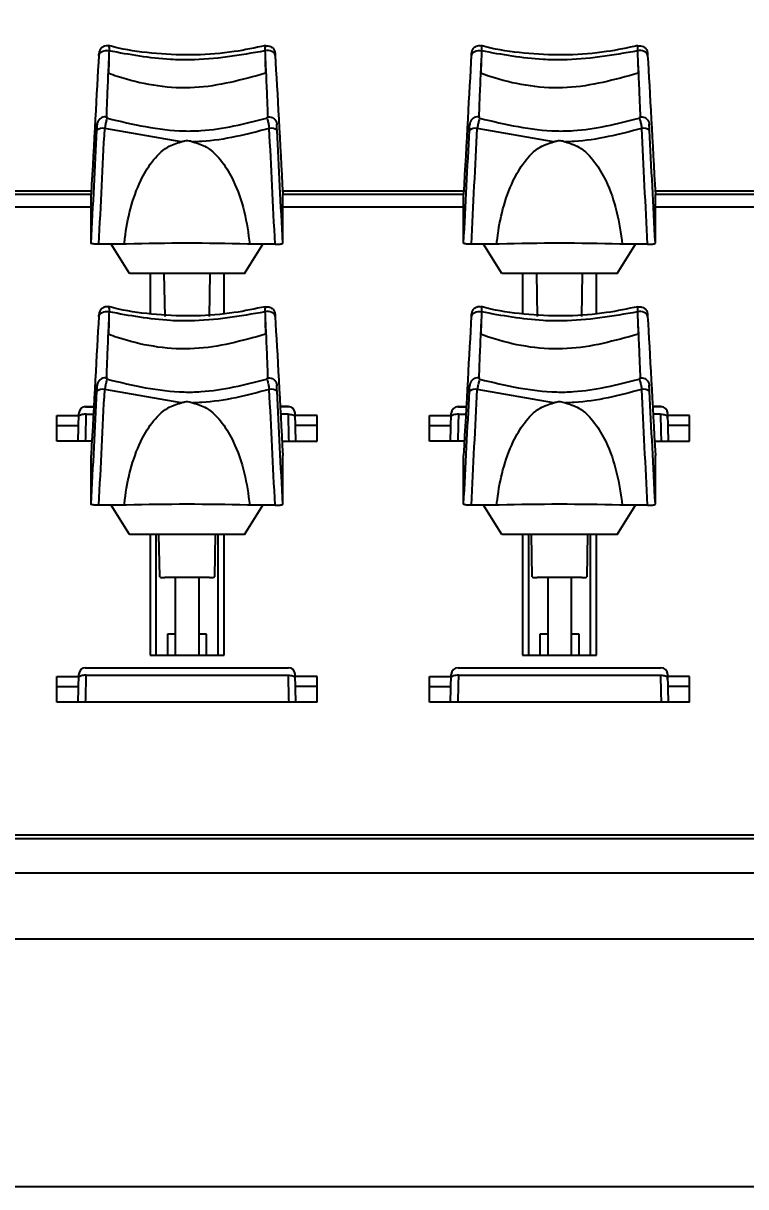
# Model space of a CAD drawing. Header units: inches. Extents: x 1.2 to 43.4, y 1.7 to 28.6.
# Drawn here: x 30.346 to 31.801, y 1.737 to 4.081 of the extents above; entities that cross this region are included whole.
import ezdxf

# ---------------------------------------------------------------- set-up
doc = ezdxf.new("R2010")
doc.units = ezdxf.units.IN
doc.header["$MEASUREMENT"] = 0
doc.layers.add('DIM', color=1, linetype='Continuous')
doc.styles.add('Arial', font='arial.ttf')
doc.dimstyles.new('ANSI & Metric .30 Stacked', dxfattribs={"dimscale": 2.666667, "dimtxt": 0.3, "dimasz": 0.375, "dimexe": 0.3, "dimexo": 0.3, "dimgap": 0.1, "dimtad": 0, "dimtih": 1, "dimtoh": 1, "dimzin": 4, "dimdsep": 46, "dimtxsty": 'Arial', "dimcen": 0.15, "dimadec": 0, "dimazin": 0, "dimtfac": 0.75, "dimtofl": 0, "dimtmove": 0, "dimatfit": 3, "dimfxl": 1, "dimtolj": 1, "dimtzin": 0, "dimarcsym": 0})

# ---------------------------------------------------------------- blocks, each defined once
blk = doc.blocks.new('*D8')
at = {"layer": 'Defpoints', "color": 0, "transparency": 16777216}
for p in [(43.3922, 5.7798), (25.0851, 3.6804), (43.3922, 3.6804)]:
    blk.add_point(p, dxfattribs=at)
at = {"layer": 'DIM', "color": 0, "lineweight": -2, "transparency": 16777216}
for p, q in [((25.0851, 3.9804), (25.0851, 6.0798)), ((43.3922, 3.9804), (43.3922, 6.0798)), ((25.4601, 5.7798), (33.3513, 5.7798)), ((43.0172, 5.7798), (35.126, 5.7798))]:
    blk.add_line(p, q, dxfattribs=at)
at = {"layer": 'DIM', "color": 0, "transparency": 16777216}
for points in [[(25.4601, 5.8423), (25.4601, 5.7173), (25.0851, 5.7798)], [(43.0172, 5.8423), (43.0172, 5.7173), (43.3922, 5.7798)]]:
    blk.add_solid(points, dxfattribs=at)
at = {"layer": 'DIM', "color": 0, "transparency": 16777216, "char_height": 0.3, "attachment_point": 5, "style": 'Arial'}
for s, insert in [('\\A1;18.31', (34.2387, 6.0331)), ('\\A1;[465mm]', (34.2387, 5.4875))]:
    blk.add_mtext(s, dxfattribs=dict(at, insert=insert))

msp = doc.modelspace()

# ---------------------------------------------------------------- linework, layer by layer
for p, q in [((30.4983, 4.0189), (30.4982, 4.0162)), ((30.853, 4.0189), (30.8532, 4.0162)), ((31.2483, 4.0189), (31.2482, 4.0162)), ((31.603, 4.0189), (31.6032, 4.0162)), ((30.518, 4.0051), (30.5173, 3.9802)), ((30.8333, 4.0051), (30.834, 3.9802)), ((31.268, 4.0051), (31.2673, 3.9802)), ((31.5833, 4.0051), (31.584, 3.9802)), ((30.6637, 3.8421), (30.51, 3.869)), ((31.4137, 3.8421), (31.26, 3.869)), ((30.483, 3.7429), (30.1183, 3.7429)), ((30.4827, 3.7362), (30.1187, 3.7362)), ((30.4827, 3.6377), (30.4827, 3.7362)), ((31.233, 3.7429), (30.8683, 3.7429)), ((31.2327, 3.7362), (30.8687, 3.7362)), ((30.8687, 3.6377), (30.8687, 3.7362)), ((31.2327, 3.6377), (31.2327, 3.7362)), ((31.983, 3.7429), (31.6183, 3.7429)), ((31.9827, 3.7362), (31.6187, 3.7362)), ((31.6187, 3.6377), (31.6187, 3.7362)), ((30.4827, 3.7102), (30.1187, 3.7102)), ((31.2327, 3.7102), (30.8687, 3.7102)), ((31.9827, 3.7102), (31.6187, 3.7102)), ((30.5492, 3.6358), (30.4983, 3.6358)), ((30.5598, 3.5767), (30.5228, 3.6358)), ((30.5541, 3.6359), (30.5492, 3.6358)), ((30.7915, 3.5767), (30.8285, 3.6358)), ((30.8021, 3.6358), (30.7972, 3.6359)), ((30.8531, 3.6358), (30.8021, 3.6358)), ((31.2992, 3.6358), (31.2483, 3.6358)), ((31.3098, 3.5767), (31.2728, 3.6358)), ((31.3041, 3.6359), (31.2992, 3.6358)), ((31.5415, 3.5767), (31.5785, 3.6358)), ((31.5521, 3.6358), (31.5472, 3.6359)), ((31.6031, 3.6358), (31.5521, 3.6358)), ((30.7915, 3.5767), (30.5598, 3.5767)), ((30.6012, 3.5767), (30.6012, 3.496)), ((30.6291, 3.5767), (30.6307, 3.4901)), ((30.7207, 3.4901), (30.7222, 3.5767)), ((30.7502, 3.4963), (30.7502, 3.5767)), ((31.5415, 3.5767), (31.3098, 3.5767)), ((31.3512, 3.5767), (31.3512, 3.496)), ((31.3791, 3.5767), (31.3807, 3.4901)), ((31.4707, 3.4901), (31.4722, 3.5767)), ((31.5002, 3.4963), (31.5002, 3.5767)), ((30.4983, 3.493), (30.4982, 3.4903)), ((30.853, 3.493), (30.8532, 3.4903)), ((31.2483, 3.493), (31.2482, 3.4903)), ((31.603, 3.493), (31.6032, 3.4903)), ((30.518, 3.4793), (30.5173, 3.4544)), ((30.8333, 3.4793), (30.834, 3.4544)), ((31.268, 3.4793), (31.2673, 3.4544)), ((31.5833, 3.4793), (31.584, 3.4544)), ((30.6637, 3.3163), (30.51, 3.3432)), ((31.4137, 3.3163), (31.26, 3.3432)), ((30.4716, 3.3086), (30.4879, 3.3086)), ((30.4716, 3.3086), (30.4716, 3.3085)), ((30.4716, 3.3085), (30.4879, 3.3085)), ((30.8798, 3.3086), (30.8634, 3.3086)), ((30.8798, 3.3085), (30.8634, 3.3085)), ((30.8798, 3.3086), (30.8798, 3.3085)), ((31.2216, 3.3086), (31.2379, 3.3086)), ((31.2216, 3.3086), (31.2216, 3.3085)), ((31.2216, 3.3085), (31.2379, 3.3085)), ((31.6298, 3.3086), (31.6134, 3.3086)), ((31.6298, 3.3085), (31.6134, 3.3085)), ((31.6298, 3.3086), (31.6298, 3.3085)), ((30.4137, 3.239), (30.4137, 3.2907)), ((30.4137, 3.2907), (30.4577, 3.2907)), ((30.4563, 3.239), (30.4578, 3.2951)), ((30.4723, 3.2932), (30.4871, 3.2932)), ((30.8791, 3.2932), (30.8642, 3.2932)), ((30.895, 3.239), (30.8935, 3.2951)), ((30.9377, 3.2907), (30.8937, 3.2907)), ((30.9377, 3.239), (30.9377, 3.2907)), ((31.1637, 3.239), (31.1637, 3.2907)), ((31.1637, 3.2907), (31.2077, 3.2907)), ((31.2063, 3.239), (31.2078, 3.2951)), ((31.2223, 3.2932), (31.2371, 3.2932)), ((31.6291, 3.2932), (31.6142, 3.2932)), ((31.645, 3.239), (31.6436, 3.2951)), ((31.6877, 3.2907), (31.6437, 3.2907)), ((31.6877, 3.239), (31.6877, 3.2907)), ((30.4137, 3.2708), (30.4571, 3.2708)), ((30.9377, 3.2708), (30.8942, 3.2708)), ((31.1637, 3.2708), (31.2071, 3.2708)), ((31.6877, 3.2708), (31.6442, 3.2708)), ((30.4842, 3.239), (30.4137, 3.239)), ((30.8671, 3.239), (30.9377, 3.239)), ((31.2342, 3.239), (31.1637, 3.239)), ((31.6171, 3.239), (31.6877, 3.239)), ((30.4827, 3.1119), (30.4827, 3.2103)), ((30.8687, 3.1119), (30.8687, 3.2103)), ((31.2327, 3.1119), (31.2327, 3.2103)), ((31.6187, 3.1119), (31.6187, 3.2103)), ((30.5492, 3.11), (30.4983, 3.11)), ((30.5598, 3.0508), (30.5228, 3.11)), ((30.5541, 3.11), (30.5492, 3.11)), ((30.7915, 3.0508), (30.8285, 3.11)), ((30.8021, 3.11), (30.7972, 3.11)), ((30.8531, 3.11), (30.8021, 3.11)), ((31.2992, 3.11), (31.2483, 3.11)), ((31.3098, 3.0508), (31.2728, 3.11)), ((31.3041, 3.11), (31.2992, 3.11)), ((31.5415, 3.0508), (31.5785, 3.11)), ((31.5521, 3.11), (31.5472, 3.11)), ((31.6031, 3.11), (31.5521, 3.11)), ((30.7915, 3.0508), (30.5598, 3.0508)), ((30.6012, 3.0508), (30.6012, 2.8079)), ((30.6132, 3.0508), (30.6132, 2.8079)), ((30.6207, 2.9655), (30.6192, 3.0508)), ((30.7322, 3.0508), (30.7307, 2.9655)), ((30.7382, 2.8079), (30.7382, 3.0508)), ((30.7502, 2.8079), (30.7502, 3.0508)), ((31.5415, 3.0508), (31.3098, 3.0508)), ((31.3512, 3.0508), (31.3512, 2.8079)), ((31.3632, 3.0508), (31.3632, 2.8079)), ((31.3707, 2.9655), (31.3692, 3.0508)), ((31.4822, 3.0508), (31.4807, 2.9655)), ((31.4882, 2.8079), (31.4882, 3.0508)), ((31.5002, 2.8079), (31.5002, 3.0508)), ((30.7207, 2.9643), (30.6307, 2.9643)), ((30.652, 2.9643), (30.652, 2.8079)), ((30.6993, 2.9643), (30.6993, 2.8079)), ((31.4707, 2.9643), (31.3807, 2.9643)), ((31.402, 2.9643), (31.402, 2.8079)), ((31.4493, 2.9643), (31.4493, 2.8079)), ((30.652, 2.8503), (30.6363, 2.8503)), ((30.6363, 2.8503), (30.6363, 2.8079)), ((30.715, 2.8503), (30.6993, 2.8503)), ((30.715, 2.8079), (30.715, 2.8503)), ((31.402, 2.8503), (31.3863, 2.8503)), ((31.3863, 2.8503), (31.3863, 2.8079)), ((31.465, 2.8503), (31.4493, 2.8503)), ((31.465, 2.8079), (31.465, 2.8503)), ((30.6012, 2.8079), (30.7502, 2.8079)), ((31.3512, 2.8079), (31.5002, 2.8079)), ((30.4563, 2.7131), (30.4578, 2.7693)), ((30.4716, 2.7827), (30.8798, 2.7827)), ((30.4716, 2.7827), (30.4716, 2.7826)), ((30.4716, 2.7826), (30.8798, 2.7826)), ((30.4723, 2.7673), (30.8791, 2.7673)), ((30.8798, 2.7827), (30.8798, 2.7826)), ((30.895, 2.7131), (30.8935, 2.7693)), ((31.2063, 2.7131), (31.2078, 2.7693)), ((31.2216, 2.7827), (31.6298, 2.7827)), ((31.2216, 2.7827), (31.2216, 2.7826)), ((31.2216, 2.7826), (31.6298, 2.7826)), ((31.2223, 2.7673), (31.6291, 2.7673)), ((31.6298, 2.7827), (31.6298, 2.7826)), ((31.645, 2.7131), (31.6436, 2.7693)), ((30.4137, 2.7131), (30.4137, 2.7648)), ((30.4137, 2.7648), (30.4577, 2.7648)), ((30.4137, 2.7449), (30.4571, 2.7449)), ((30.9377, 2.7648), (30.8937, 2.7648)), ((30.9377, 2.7449), (30.8942, 2.7449)), ((30.9377, 2.7131), (30.9377, 2.7648)), ((31.1637, 2.7131), (31.1637, 2.7648)), ((31.1637, 2.7648), (31.2077, 2.7648)), ((31.1637, 2.7449), (31.2071, 2.7449)), ((31.6877, 2.7648), (31.6437, 2.7648)), ((31.6877, 2.7449), (31.6442, 2.7449)), ((31.6877, 2.7131), (31.6877, 2.7648)), ((30.9377, 2.7131), (30.4137, 2.7131)), ((31.6877, 2.7131), (31.1637, 2.7131)), ((42.1835, 2.4456), (26.2938, 2.4456)), ((26.2938, 2.4388), (42.1835, 2.4388)), ((42.1835, 2.3686), (26.2938, 2.3686)), ((42.1835, 2.2358), (26.2938, 2.2358)), ((42.1835, 1.737), (26.2938, 1.737))]:
    msp.add_line(p, q)
at = {"flags": 128}
for points in [[(30.4983, 4.016), (30.4989, 4.0185), (30.5002, 4.0207), (30.5023, 4.0227), (30.505, 4.0242), (30.5082, 4.0253), (30.5117, 4.0258), (30.5153, 4.0258), (30.5188, 4.0252)], [(30.853, 4.016), (30.8525, 4.0185), (30.8511, 4.0207), (30.849, 4.0227), (30.8463, 4.0242), (30.8431, 4.0253), (30.8396, 4.0258), (30.836, 4.0258), (30.8325, 4.0252)], [(31.2483, 4.016), (31.2489, 4.0185), (31.2502, 4.0207), (31.2523, 4.0227), (31.255, 4.0242), (31.2582, 4.0253), (31.2617, 4.0258), (31.2653, 4.0258), (31.2688, 4.0252)], [(31.603, 4.016), (31.6025, 4.0185), (31.6011, 4.0207), (31.599, 4.0227), (31.5963, 4.0242), (31.5931, 4.0253), (31.5896, 4.0258), (31.586, 4.0258), (31.5825, 4.0252)], [(30.4983, 3.4902), (30.4989, 3.4926), (30.5002, 3.4948), (30.5023, 3.4968), (30.505, 3.4984), (30.5082, 3.4994), (30.5117, 3.5), (30.5153, 3.5), (30.5188, 3.4994)], [(30.853, 3.4902), (30.8525, 3.4926), (30.8511, 3.4948), (30.849, 3.4968), (30.8463, 3.4984), (30.8431, 3.4994), (30.8396, 3.5), (30.836, 3.5), (30.8325, 3.4994)], [(31.2483, 3.4902), (31.2489, 3.4926), (31.2502, 3.4948), (31.2523, 3.4968), (31.255, 3.4984), (31.2582, 3.4994), (31.2617, 3.5), (31.2653, 3.5), (31.2688, 3.4994)], [(31.603, 3.4902), (31.6025, 3.4926), (31.6011, 3.4948), (31.599, 3.4968), (31.5963, 3.4984), (31.5931, 3.4994), (31.5896, 3.5), (31.586, 3.5), (31.5825, 3.4994)], [(30.4723, 3.2932), (30.4696, 3.2932), (30.467, 3.293), (30.4647, 3.2927), (30.4626, 3.2922), (30.4609, 3.2917), (30.4596, 3.291), (30.4588, 3.2903), (30.4585, 3.2895)], [(30.8791, 3.2932), (30.8817, 3.2932), (30.8843, 3.293), (30.8867, 3.2927), (30.8888, 3.2922), (30.8905, 3.2917), (30.8917, 3.291), (30.8925, 3.2903), (30.8928, 3.2895)], [(31.2223, 3.2932), (31.2196, 3.2932), (31.217, 3.293), (31.2147, 3.2927), (31.2126, 3.2922), (31.2109, 3.2917), (31.2096, 3.291), (31.2088, 3.2903), (31.2085, 3.2895)], [(31.6291, 3.2932), (31.6317, 3.2932), (31.6343, 3.293), (31.6367, 3.2927), (31.6388, 3.2922), (31.6405, 3.2917), (31.6417, 3.291), (31.6425, 3.2903), (31.6428, 3.2895)], [(30.4723, 2.7673), (30.4696, 2.7673), (30.467, 2.7672), (30.4647, 2.7668), (30.4626, 2.7664), (30.4609, 2.7658), (30.4596, 2.7652), (30.4588, 2.7644), (30.4585, 2.7636)], [(30.8791, 2.7673), (30.8817, 2.7673), (30.8843, 2.7672), (30.8867, 2.7668), (30.8888, 2.7664), (30.8905, 2.7658), (30.8917, 2.7652), (30.8925, 2.7644), (30.8928, 2.7636)], [(31.2223, 2.7673), (31.2196, 2.7673), (31.217, 2.7672), (31.2147, 2.7668), (31.2126, 2.7664), (31.2109, 2.7658), (31.2096, 2.7652), (31.2088, 2.7644), (31.2085, 2.7636)], [(31.6291, 2.7673), (31.6317, 2.7673), (31.6343, 2.7672), (31.6367, 2.7668), (31.6388, 2.7664), (31.6405, 2.7658), (31.6417, 2.7652), (31.6425, 2.7644), (31.6428, 2.7636)]]:
    msp.add_lwpolyline(points, dxfattribs=at)
for centre, radius, start, end in [((30.5056, 3.8518), 0.0178, 75.8317, 129.2365), ((30.8457, 3.8518), 0.0178, 50.7635, 104.1683), ((31.2556, 3.8518), 0.0178, 75.8317, 129.2365), ((31.5957, 3.8518), 0.0178, 50.7635, 104.1683), ((30.6757, -0.3942), 4.032, 88.2726, 91.7274), ((31.4257, -0.3942), 4.032, 88.2726, 91.7274), ((30.5056, 3.3259), 0.0178, 75.8317, 129.2365), ((30.8457, 3.3259), 0.0178, 50.7635, 104.1683), ((31.2556, 3.3259), 0.0178, 75.8317, 129.2365), ((31.5957, 3.3259), 0.0178, 50.7635, 104.1683), ((30.4716, 3.2948), 0.0138, 90, 178.4839), ((30.4715, 3.2947), 0.0137, 89.7852, 178.2556), ((30.8798, 3.2948), 0.0138, 1.5161, 90), ((30.8798, 3.2947), 0.0137, 1.7444, 90.2148), ((31.2216, 3.2948), 0.0138, 90, 178.4839), ((31.2215, 3.2947), 0.0137, 89.7852, 178.2556), ((31.6298, 3.2948), 0.0138, 1.5161, 90), ((31.6298, 3.2947), 0.0137, 1.7444, 90.2148), ((30.6757, -0.9201), 4.032, 88.2726, 91.7274), ((31.4257, -0.9201), 4.032, 88.2726, 91.7274), ((30.4716, 2.7689), 0.0138, 90, 178.4839), ((30.4715, 2.7689), 0.0137, 89.7852, 178.2556), ((30.8798, 2.7689), 0.0138, 1.5161, 90), ((30.8798, 2.7689), 0.0137, 1.7444, 90.2148), ((31.2216, 2.7689), 0.0138, 90, 178.4839), ((31.2215, 2.7689), 0.0137, 89.7852, 178.2556), ((31.6298, 2.7689), 0.0138, 1.5161, 90), ((31.6298, 2.7689), 0.0137, 1.7444, 90.2148)]:
    msp.add_arc(centre, radius, start, end)
for centre, major_axis, ratio, start_param, end_param in [((30.4812, 3.6462), (0.027, 0.5183), 0.00637, 0.776352, 1.396595), ((31.2312, 3.6462), (0.027, 0.5183), 0.00637, 0.776352, 1.396595), ((30.4964, 3.6832), (0.0345, 0.6784), 0.006224, 4.642892, 4.990222), ((31.2464, 3.6832), (0.0345, 0.6784), 0.006224, 4.642892, 4.990222), ((30.4808, 3.684), (0.0345, 0.6628), 0.00637, 4.642907, 4.990237), ((31.2308, 3.684), (0.0345, 0.6628), 0.00637, 4.642907, 4.990237), ((30.4812, 3.1203), (0.027, 0.5183), 0.00637, 0.776352, 1.396595), ((31.2312, 3.1203), (0.027, 0.5183), 0.00637, 0.776352, 1.396595), ((30.4808, 3.1581), (0.0345, 0.6628), 0.00637, 4.642907, 4.990237), ((30.4964, 3.1573), (0.0345, 0.6784), 0.006224, 4.642892, 4.990222), ((31.2308, 3.1581), (0.0345, 0.6628), 0.00637, 4.642907, 4.990237), ((31.2464, 3.1573), (0.0345, 0.6784), 0.006224, 4.642892, 4.990222), ((30.8848, 3.1312), (-0.0139, 0.55), 0.003109, 1.271733, 1.373475), ((30.8599, 4.5695), (-0.0334, 1.2846), 0.003189, 3.134776, 3.267468), ((31.6348, 3.1312), (-0.0139, 0.55), 0.003109, 1.271733, 1.373475), ((31.6099, 4.5695), (-0.0334, 1.2846), 0.003189, 3.134776, 3.267468), ((30.6307, 2.9655), (0.01, 0), 0.121869, 3.141588, 4.71208), ((30.7207, 2.9655), (0.01, 0), 0.121869, 4.712698, 6.28319), ((31.3807, 2.9655), (0.01, 0), 0.121869, 3.141588, 4.71208), ((31.4707, 2.9655), (0.01, 0), 0.121869, 4.712698, 6.28319), ((30.8848, 2.6053), (-0.0139, 0.55), 0.003109, 1.271733, 1.373475), ((30.8599, 4.0437), (-0.0334, 1.2846), 0.003189, 3.134776, 3.267468), ((31.6348, 2.6053), (-0.0139, 0.55), 0.003109, 1.271733, 1.373475), ((31.6099, 4.0437), (-0.0334, 1.2846), 0.003189, 3.134776, 3.267468)]:
    msp.add_ellipse(centre, major_axis=major_axis, ratio=ratio, start_param=start_param, end_param=end_param)
at = {"extrusion": (0, 0, -1)}
for centre, major_axis, ratio, start_param, end_param in [((30.8701, 3.6462), (-0.027, 0.5183), 0.00637, 0.776352, 1.396595), ((31.6201, 3.6462), (-0.027, 0.5183), 0.00637, 0.776352, 1.396595), ((30.8549, 3.6832), (-0.0345, 0.6784), 0.006224, 4.642892, 4.990222), ((31.6049, 3.6832), (-0.0345, 0.6784), 0.006224, 4.642892, 4.990222), ((30.8705, 3.684), (-0.0345, 0.6628), 0.00637, 4.642907, 4.990237), ((31.6205, 3.684), (-0.0345, 0.6628), 0.00637, 4.642907, 4.990237), ((30.8701, 3.1203), (-0.027, 0.5183), 0.00637, 0.776352, 1.396595), ((31.6201, 3.1203), (-0.027, 0.5183), 0.00637, 0.776352, 1.396595), ((30.8549, 3.1573), (-0.0345, 0.6784), 0.006224, 4.642892, 4.990222), ((30.8705, 3.1581), (-0.0345, 0.6628), 0.00637, 4.642907, 4.990237), ((31.6049, 3.1573), (-0.0345, 0.6784), 0.006224, 4.642892, 4.990222), ((31.6205, 3.1581), (-0.0345, 0.6628), 0.00637, 4.642907, 4.990237), ((30.4914, 4.5695), (0.0334, 1.2846), 0.003189, 3.134776, 3.267468), ((30.4665, 3.1312), (0.0139, 0.55), 0.003109, 1.271733, 1.373475), ((31.2414, 4.5695), (0.0334, 1.2846), 0.003189, 3.134776, 3.267468), ((31.2165, 3.1312), (0.0139, 0.55), 0.003109, 1.271733, 1.373475), ((30.4914, 4.0437), (0.0334, 1.2846), 0.003189, 3.134776, 3.267468), ((30.4665, 2.6053), (0.0139, 0.55), 0.003109, 1.271733, 1.373475), ((31.2414, 4.0437), (0.0334, 1.2846), 0.003189, 3.134776, 3.267468), ((31.2165, 2.6053), (0.0139, 0.55), 0.003109, 1.271733, 1.373475)]:
    msp.add_ellipse(centre, major_axis=major_axis, ratio=ratio, start_param=start_param, end_param=end_param, dxfattribs=at)
for points, knots in [([(30.5176, 4.0351), (30.517, 4.0353), (30.5144, 4.0361), (30.51, 4.0354), (30.5056, 4.0334), (30.5025, 4.0308), (30.5006, 4.0281), (30.4994, 4.0257), (30.4989, 4.0238), (30.4986, 4.0225), (30.4986, 4.0219), (30.4985, 4.0215), (30.4985, 4.0208), (30.4984, 4.0203), (30.4984, 4.0193), (30.4983, 4.0189)], [0, 0, 0, 0, 0.0563984, 0.2383305, 0.3790778, 0.4956148, 0.5941125, 0.6750955, 0.7374244, 0.7732895, 0.7938266, 0.8135784, 0.8469295, 0.9473821, 1, 1, 1, 1]), ([(30.5176, 4.0349), (30.5178, 4.0349), (30.5183, 4.035), (30.5188, 4.032), (30.5188, 4.0275), (30.5188, 4.0252)], [0, 0, 0, 0, 0.156347, 0.576487, 1, 1, 1, 1]), ([(30.8335, 4.0359), (30.8127, 4.0314), (30.7669, 4.0217), (30.6927, 4.0159), (30.6143, 4.0188), (30.5553, 4.0263), (30.5244, 4.0343), (30.5179, 4.036)], [0, 0, 0, 0, 0.20298, 0.446567, 0.691251, 0.935018, 1, 1, 1, 1]), ([(30.8337, 4.0349), (30.8336, 4.0349), (30.833, 4.035), (30.8325, 4.032), (30.8325, 4.0275), (30.8325, 4.0252)], [0, 0, 0, 0, 0.156347, 0.576487, 1, 1, 1, 1]), ([(30.8338, 4.0351), (30.8343, 4.0353), (30.8369, 4.0361), (30.8413, 4.0354), (30.8458, 4.0334), (30.8488, 4.0308), (30.8507, 4.0281), (30.8519, 4.0257), (30.8525, 4.0238), (30.8527, 4.0225), (30.8528, 4.0219), (30.8528, 4.0215), (30.8529, 4.0208), (30.8529, 4.0203), (30.853, 4.0193), (30.853, 4.0189)], [0, 0, 0, 0, 0.0563984, 0.2383305, 0.3790778, 0.4956148, 0.5941125, 0.6750955, 0.7374244, 0.7732895, 0.7938266, 0.8135784, 0.8469295, 0.9473821, 1, 1, 1, 1]), ([(31.2676, 4.0351), (31.267, 4.0353), (31.2645, 4.0361), (31.26, 4.0354), (31.2556, 4.0334), (31.2525, 4.0308), (31.2506, 4.0281), (31.2494, 4.0257), (31.2489, 4.0238), (31.2486, 4.0225), (31.2486, 4.0219), (31.2485, 4.0215), (31.2485, 4.0208), (31.2484, 4.0203), (31.2484, 4.0193), (31.2483, 4.0189)], [0, 0, 0, 0, 0.0563984, 0.2383305, 0.3790778, 0.4956148, 0.5941125, 0.6750955, 0.7374244, 0.7732895, 0.7938266, 0.8135784, 0.8469295, 0.9473821, 1, 1, 1, 1]), ([(31.2676, 4.0349), (31.2678, 4.0349), (31.2683, 4.035), (31.2688, 4.032), (31.2688, 4.0275), (31.2688, 4.0252)], [0, 0, 0, 0, 0.156347, 0.576487, 1, 1, 1, 1]), ([(31.5836, 4.0359), (31.5627, 4.0314), (31.5169, 4.0217), (31.4427, 4.0159), (31.3643, 4.0188), (31.3053, 4.0263), (31.2744, 4.0343), (31.2679, 4.036)], [0, 0, 0, 0, 0.20298, 0.446567, 0.691251, 0.935018, 1, 1, 1, 1]), ([(31.5837, 4.0349), (31.5836, 4.0349), (31.583, 4.035), (31.5825, 4.032), (31.5825, 4.0275), (31.5825, 4.0252)], [0, 0, 0, 0, 0.156347, 0.576487, 1, 1, 1, 1]), ([(31.5838, 4.0351), (31.5843, 4.0353), (31.5869, 4.0361), (31.5913, 4.0354), (31.5958, 4.0334), (31.5988, 4.0308), (31.6007, 4.0281), (31.6019, 4.0257), (31.6025, 4.0238), (31.6027, 4.0225), (31.6028, 4.0219), (31.6028, 4.0215), (31.6029, 4.0208), (31.6029, 4.0203), (31.603, 4.0193), (31.603, 4.0189)], [0, 0, 0, 0, 0.0563984, 0.2383305, 0.3790778, 0.4956148, 0.5941125, 0.6750955, 0.7374244, 0.7732895, 0.7938266, 0.8135784, 0.8469295, 0.9473821, 1, 1, 1, 1]), ([(30.4983, 4.0189), (30.4983, 4.0189), (30.4983, 4.0184), (30.4982, 4.0172), (30.4982, 4.0161)], [0, 0, 0, 0, 0.035776, 1, 1, 1, 1]), ([(30.4983, 4.016), (30.4984, 4.0172), (30.4985, 4.0195), (30.4985, 4.021), (30.4985, 4.021), (30.4984, 4.0196), (30.4983, 4.0189)], [0, 0, 0, 0, 0.24721, 0.494253, 0.746477, 1, 1, 1, 1]), ([(30.5188, 4.0252), (30.5182, 4.0107), (30.5165, 3.9755), (30.5146, 3.9294), (30.5135, 3.9018), (30.5131, 3.8911), (30.5131, 3.8906)], [0, 0, 0, 0, 0.251189, 0.610682, 0.980601, 1, 1, 1, 1]), ([(30.8325, 4.0252), (30.7824, 4.0166), (30.7197, 4.0059), (30.6133, 4.008), (30.5598, 4.0178), (30.5188, 4.0252)], [0, 0, 0, 0, 0.48183, 0.603063, 1, 1, 1, 1]), ([(30.8325, 4.0252), (30.8332, 4.0107), (30.8348, 3.9755), (30.8367, 3.9294), (30.8378, 3.9018), (30.8382, 3.8911), (30.8382, 3.8906)], [0, 0, 0, 0, 0.251189, 0.610682, 0.980601, 1, 1, 1, 1]), ([(30.853, 4.016), (30.853, 4.0172), (30.8529, 4.0195), (30.8528, 4.021), (30.8528, 4.021), (30.8529, 4.0196), (30.853, 4.0189)], [0, 0, 0, 0, 0.24721, 0.494253, 0.746477, 1, 1, 1, 1]), ([(30.853, 4.0189), (30.853, 4.0189), (30.853, 4.0184), (30.8531, 4.0172), (30.8532, 4.0161)], [0, 0, 0, 0, 0.035776, 1, 1, 1, 1]), ([(31.2483, 4.0189), (31.2483, 4.0189), (31.2483, 4.0184), (31.2482, 4.0172), (31.2482, 4.0161)], [0, 0, 0, 0, 0.035776, 1, 1, 1, 1]), ([(31.2483, 4.016), (31.2484, 4.0172), (31.2485, 4.0195), (31.2485, 4.021), (31.2485, 4.021), (31.2484, 4.0196), (31.2483, 4.0189)], [0, 0, 0, 0, 0.24721, 0.494253, 0.746477, 1, 1, 1, 1]), ([(31.2688, 4.0252), (31.2682, 4.0107), (31.2665, 3.9755), (31.2646, 3.9294), (31.2635, 3.9018), (31.2631, 3.8911), (31.2631, 3.8906)], [0, 0, 0, 0, 0.251189, 0.610682, 0.980601, 1, 1, 1, 1]), ([(31.5825, 4.0252), (31.5324, 4.0166), (31.4697, 4.0059), (31.3633, 4.008), (31.3098, 4.0178), (31.2688, 4.0252)], [0, 0, 0, 0, 0.48183, 0.603063, 1, 1, 1, 1]), ([(31.5825, 4.0252), (31.5832, 4.0107), (31.5848, 3.9755), (31.5867, 3.9294), (31.5878, 3.9018), (31.5882, 3.8911), (31.5882, 3.8906)], [0, 0, 0, 0, 0.251189, 0.610682, 0.980601, 1, 1, 1, 1]), ([(31.603, 4.016), (31.603, 4.0172), (31.6029, 4.0195), (31.6028, 4.021), (31.6028, 4.021), (31.6029, 4.0196), (31.603, 4.0189)], [0, 0, 0, 0, 0.24721, 0.494253, 0.746477, 1, 1, 1, 1]), ([(31.603, 4.0189), (31.603, 4.0189), (31.603, 4.0184), (31.6031, 4.0172), (31.6032, 4.0161)], [0, 0, 0, 0, 0.035776, 1, 1, 1, 1]), ([(30.8338, 3.9802), (30.7866, 3.9671), (30.6916, 3.9409), (30.5883, 3.9569), (30.5323, 3.9747), (30.5232, 3.9781), (30.5173, 3.9802)], [0, 0, 0, 0, 0.45231, 0.909806, 0.941019, 1, 1, 1, 1]), ([(31.5838, 3.9802), (31.5366, 3.9671), (31.4416, 3.9409), (31.3383, 3.9569), (31.2823, 3.9747), (31.2732, 3.9781), (31.2673, 3.9802)], [0, 0, 0, 0, 0.45231, 0.909806, 0.941019, 1, 1, 1, 1]), ([(30.5153, 3.8913), (30.5143, 3.8917), (30.5114, 3.8927), (30.5066, 3.8921), (30.5021, 3.8901), (30.499, 3.8875), (30.497, 3.8848), (30.4958, 3.8823), (30.4953, 3.8804), (30.495, 3.8791), (30.495, 3.8784), (30.4949, 3.878), (30.4949, 3.8776), (30.4948, 3.8771), (30.4948, 3.8768)], [0, 0, 0, 0, 0.096018, 0.287781, 0.435692, 0.55788, 0.661193, 0.746266, 0.811954, 0.850921, 0.872288, 0.891647, 0.924172, 1, 1, 1, 1]), ([(30.5153, 3.8912), (30.5151, 3.8912), (30.5149, 3.8911), (30.5137, 3.8867), (30.512, 3.8795), (30.5107, 3.873), (30.5101, 3.8695), (30.51, 3.869)], [0, 0, 0, 0, 0.195774, 0.463165, 0.731943, 0.95969, 1, 1, 1, 1]), ([(30.836, 3.8913), (30.837, 3.8917), (30.8399, 3.8927), (30.8447, 3.8921), (30.8493, 3.8901), (30.8523, 3.8875), (30.8543, 3.8848), (30.8555, 3.8823), (30.8561, 3.8804), (30.8563, 3.8791), (30.8564, 3.8784), (30.8564, 3.878), (30.8565, 3.8776), (30.8565, 3.8771), (30.8565, 3.8768)], [0, 0, 0, 0, 0.096018, 0.287781, 0.435692, 0.55788, 0.661193, 0.746266, 0.811954, 0.850921, 0.872288, 0.891647, 0.924172, 1, 1, 1, 1]), ([(30.8361, 3.8912), (30.8362, 3.8912), (30.8365, 3.8911), (30.8377, 3.8867), (30.8393, 3.8795), (30.8406, 3.873), (30.8413, 3.8695), (30.8414, 3.869)], [0, 0, 0, 0, 0.195774, 0.463165, 0.731943, 0.95969, 1, 1, 1, 1]), ([(31.2653, 3.8913), (31.2643, 3.8917), (31.2614, 3.8927), (31.2566, 3.8921), (31.2521, 3.8901), (31.249, 3.8875), (31.247, 3.8848), (31.2458, 3.8823), (31.2453, 3.8804), (31.245, 3.8791), (31.245, 3.8784), (31.2449, 3.878), (31.2449, 3.8776), (31.2448, 3.8771), (31.2448, 3.8768)], [0, 0, 0, 0, 0.096018, 0.287781, 0.435692, 0.55788, 0.661193, 0.746266, 0.811954, 0.850921, 0.872288, 0.891647, 0.924172, 1, 1, 1, 1]), ([(31.2653, 3.8912), (31.2651, 3.8912), (31.2649, 3.8911), (31.2637, 3.8867), (31.262, 3.8795), (31.2607, 3.873), (31.2601, 3.8695), (31.26, 3.869)], [0, 0, 0, 0, 0.195774, 0.463165, 0.731943, 0.95969, 1, 1, 1, 1]), ([(31.586, 3.8913), (31.587, 3.8917), (31.5899, 3.8927), (31.5947, 3.8921), (31.5993, 3.8901), (31.6023, 3.8875), (31.6043, 3.8848), (31.6055, 3.8823), (31.6061, 3.8804), (31.6063, 3.8791), (31.6064, 3.8784), (31.6064, 3.878), (31.6065, 3.8776), (31.6065, 3.8771), (31.6065, 3.8768)], [0, 0, 0, 0, 0.096018, 0.287781, 0.435692, 0.55788, 0.661193, 0.746266, 0.811954, 0.850921, 0.872288, 0.891647, 0.924172, 1, 1, 1, 1]), ([(31.5861, 3.8912), (31.5862, 3.8912), (31.5865, 3.8911), (31.5877, 3.8867), (31.5893, 3.8795), (31.5906, 3.873), (31.5913, 3.8695), (31.5914, 3.869)], [0, 0, 0, 0, 0.195774, 0.463165, 0.731943, 0.95969, 1, 1, 1, 1]), ([(30.4944, 3.8655), (30.4945, 3.8674), (30.4946, 3.87), (30.4947, 3.8718), (30.4947, 3.8723)], [0, 0, 0, 0, 0.702943, 1, 1, 1, 1]), ([(30.4947, 3.8723), (30.4947, 3.8731), (30.4948, 3.8753), (30.4949, 3.8772), (30.4949, 3.8778), (30.4948, 3.8769), (30.4948, 3.8766)], [0, 0, 0, 0, 0.1789751, 0.4845083, 0.7793104, 1, 1, 1, 1]), ([(30.5154, 3.8896), (30.5666, 3.8774), (30.6288, 3.8626), (30.7375, 3.865), (30.7922, 3.8787), (30.8359, 3.8896)], [0, 0, 0, 0, 0.482261, 0.585617, 1, 1, 1, 1]), ([(30.8414, 3.869), (30.7964, 3.8573), (30.7457, 3.844), (30.6936, 3.8423), (30.6876, 3.8421)], [0, 0, 0, 0, 0.886615, 1, 1, 1, 1]), ([(30.8566, 3.8723), (30.8566, 3.8731), (30.8565, 3.8753), (30.8564, 3.8772), (30.8564, 3.8778), (30.8565, 3.8769), (30.8565, 3.8766)], [0, 0, 0, 0, 0.1789751, 0.4845083, 0.7793104, 1, 1, 1, 1]), ([(30.857, 3.8655), (30.8569, 3.8674), (30.8567, 3.87), (30.8567, 3.8718), (30.8566, 3.8723)], [0, 0, 0, 0, 0.702943, 1, 1, 1, 1]), ([(31.2444, 3.8655), (31.2445, 3.8674), (31.2446, 3.87), (31.2447, 3.8718), (31.2447, 3.8723)], [0, 0, 0, 0, 0.702943, 1, 1, 1, 1]), ([(31.2447, 3.8723), (31.2447, 3.8731), (31.2448, 3.8753), (31.2449, 3.8772), (31.2449, 3.8778), (31.2448, 3.8769), (31.2448, 3.8766)], [0, 0, 0, 0, 0.1789751, 0.4845083, 0.7793104, 1, 1, 1, 1]), ([(31.2654, 3.8896), (31.3166, 3.8774), (31.3788, 3.8626), (31.4875, 3.865), (31.5422, 3.8787), (31.5859, 3.8896)], [0, 0, 0, 0, 0.482261, 0.585617, 1, 1, 1, 1]), ([(31.5914, 3.869), (31.5464, 3.8573), (31.4957, 3.844), (31.4436, 3.8423), (31.4376, 3.8421)], [0, 0, 0, 0, 0.886615, 1, 1, 1, 1]), ([(31.6066, 3.8723), (31.6066, 3.8731), (31.6065, 3.8753), (31.6064, 3.8772), (31.6064, 3.8778), (31.6065, 3.8769), (31.6065, 3.8766)], [0, 0, 0, 0, 0.1789751, 0.4845083, 0.7793104, 1, 1, 1, 1]), ([(31.607, 3.8655), (31.6069, 3.8674), (31.6067, 3.87), (31.6067, 3.8718), (31.6066, 3.8723)], [0, 0, 0, 0, 0.702943, 1, 1, 1, 1]), ([(30.6637, 3.8421), (30.666, 3.8429), (30.6721, 3.845), (30.6807, 3.8448), (30.686, 3.8428), (30.6876, 3.8421)], [0, 0, 0, 0, 0.304027, 0.787474, 1, 1, 1, 1]), ([(31.4137, 3.8421), (31.416, 3.8429), (31.4221, 3.845), (31.4307, 3.8448), (31.436, 3.8428), (31.4376, 3.8421)], [0, 0, 0, 0, 0.304027, 0.787474, 1, 1, 1, 1]), ([(30.5492, 3.6358), (30.5496, 3.6397), (30.5546, 3.6835), (30.5688, 3.7426), (30.6035, 3.8022), (30.631, 3.8315), (30.6544, 3.8391), (30.6637, 3.8421)], [0, 0, 0, 0, 0.047044, 0.530551, 0.706932, 0.883366, 1, 1, 1, 1]), ([(30.6876, 3.8421), (30.697, 3.8391), (30.7204, 3.8315), (30.7479, 3.8022), (30.7735, 3.7581), (30.7929, 3.7018), (30.799, 3.6578), (30.8021, 3.6358)], [0, 0, 0, 0, 0.116437, 0.292571, 0.468654, 0.733954, 1, 1, 1, 1]), ([(31.2992, 3.6358), (31.2996, 3.6397), (31.3046, 3.6835), (31.3188, 3.7426), (31.3535, 3.8022), (31.381, 3.8315), (31.4044, 3.8391), (31.4137, 3.8421)], [0, 0, 0, 0, 0.047044, 0.530551, 0.706932, 0.883366, 1, 1, 1, 1]), ([(31.4376, 3.8421), (31.447, 3.8391), (31.4704, 3.8315), (31.4979, 3.8022), (31.5235, 3.7581), (31.5429, 3.7018), (31.549, 3.6578), (31.5521, 3.6358)], [0, 0, 0, 0, 0.116437, 0.292571, 0.468654, 0.733954, 1, 1, 1, 1]), ([(30.4983, 3.6358), (30.4965, 3.6359), (30.493, 3.6359), (30.4883, 3.6362), (30.4848, 3.6367), (30.4829, 3.6372), (30.4827, 3.6376), (30.4827, 3.6377)], [0, 0, 0, 0, 0.214815, 0.429665, 0.644206, 0.858597, 1, 1, 1, 1]), ([(30.8531, 3.6358), (30.8548, 3.6359), (30.8583, 3.6359), (30.863, 3.6362), (30.8665, 3.6367), (30.8684, 3.6372), (30.8686, 3.6376), (30.8687, 3.6377)], [0, 0, 0, 0, 0.214815, 0.429665, 0.644206, 0.858597, 1, 1, 1, 1]), ([(31.2483, 3.6358), (31.2465, 3.6359), (31.243, 3.6359), (31.2383, 3.6362), (31.2348, 3.6367), (31.2329, 3.6372), (31.2327, 3.6376), (31.2327, 3.6377)], [0, 0, 0, 0, 0.214815, 0.429665, 0.644206, 0.858597, 1, 1, 1, 1]), ([(31.6031, 3.6358), (31.6048, 3.6359), (31.6083, 3.6359), (31.613, 3.6362), (31.6165, 3.6367), (31.6184, 3.6372), (31.6186, 3.6376), (31.6187, 3.6377)], [0, 0, 0, 0, 0.214815, 0.429665, 0.644206, 0.858597, 1, 1, 1, 1]), ([(30.4983, 3.493), (30.4983, 3.493), (30.4983, 3.4925), (30.4982, 3.4914), (30.4982, 3.4902)], [0, 0, 0, 0, 0.035776, 1, 1, 1, 1]), ([(30.5176, 3.5092), (30.517, 3.5094), (30.5144, 3.5103), (30.51, 3.5096), (30.5056, 3.5076), (30.5025, 3.5049), (30.5006, 3.5023), (30.4994, 3.4998), (30.4989, 3.4979), (30.4986, 3.4966), (30.4986, 3.496), (30.4985, 3.4956), (30.4985, 3.495), (30.4984, 3.4944), (30.4984, 3.4934), (30.4983, 3.493)], [0, 0, 0, 0, 0.0563984, 0.2383305, 0.3790778, 0.4956148, 0.5941125, 0.6750955, 0.7374244, 0.7732895, 0.7938266, 0.8135784, 0.8469295, 0.9473821, 1, 1, 1, 1]), ([(30.4983, 3.4902), (30.4984, 3.4913), (30.4985, 3.4936), (30.4985, 3.4951), (30.4985, 3.4951), (30.4984, 3.4937), (30.4983, 3.493)], [0, 0, 0, 0, 0.24721, 0.494253, 0.746477, 1, 1, 1, 1]), ([(30.5188, 3.4994), (30.5182, 3.4849), (30.5165, 3.4496), (30.5146, 3.4035), (30.5135, 3.376), (30.5131, 3.3652), (30.5131, 3.3647)], [0, 0, 0, 0, 0.251189, 0.610682, 0.980601, 1, 1, 1, 1]), ([(30.5176, 3.509), (30.5178, 3.5091), (30.5183, 3.5092), (30.5188, 3.5061), (30.5188, 3.5016), (30.5188, 3.4994)], [0, 0, 0, 0, 0.156347, 0.576487, 1, 1, 1, 1]), ([(30.8335, 3.51), (30.8127, 3.5056), (30.7669, 3.4959), (30.6927, 3.4901), (30.6143, 3.4929), (30.5553, 3.5004), (30.5244, 3.5084), (30.5179, 3.5101)], [0, 0, 0, 0, 0.20298, 0.446567, 0.691251, 0.935018, 1, 1, 1, 1]), ([(30.8325, 3.4994), (30.7824, 3.4908), (30.7197, 3.48), (30.6133, 3.4822), (30.5598, 3.4919), (30.5188, 3.4994)], [0, 0, 0, 0, 0.48183, 0.603063, 1, 1, 1, 1]), ([(30.8337, 3.509), (30.8336, 3.5091), (30.833, 3.5092), (30.8325, 3.5061), (30.8325, 3.5016), (30.8325, 3.4994)], [0, 0, 0, 0, 0.156347, 0.576487, 1, 1, 1, 1]), ([(30.8325, 3.4994), (30.8332, 3.4849), (30.8348, 3.4496), (30.8367, 3.4035), (30.8378, 3.376), (30.8382, 3.3652), (30.8382, 3.3647)], [0, 0, 0, 0, 0.251189, 0.610682, 0.980601, 1, 1, 1, 1]), ([(30.8338, 3.5092), (30.8343, 3.5094), (30.8369, 3.5103), (30.8413, 3.5096), (30.8458, 3.5076), (30.8488, 3.5049), (30.8507, 3.5023), (30.8519, 3.4998), (30.8525, 3.4979), (30.8527, 3.4966), (30.8528, 3.496), (30.8528, 3.4956), (30.8529, 3.495), (30.8529, 3.4944), (30.853, 3.4934), (30.853, 3.493)], [0, 0, 0, 0, 0.0563984, 0.2383305, 0.3790778, 0.4956148, 0.5941125, 0.6750955, 0.7374244, 0.7732895, 0.7938266, 0.8135784, 0.8469295, 0.9473821, 1, 1, 1, 1]), ([(30.853, 3.4902), (30.853, 3.4913), (30.8529, 3.4936), (30.8528, 3.4951), (30.8528, 3.4951), (30.8529, 3.4937), (30.853, 3.493)], [0, 0, 0, 0, 0.24721, 0.494253, 0.746477, 1, 1, 1, 1]), ([(30.853, 3.493), (30.853, 3.493), (30.853, 3.4925), (30.8531, 3.4914), (30.8532, 3.4902)], [0, 0, 0, 0, 0.035776, 1, 1, 1, 1]), ([(31.2483, 3.493), (31.2483, 3.493), (31.2483, 3.4925), (31.2482, 3.4914), (31.2482, 3.4902)], [0, 0, 0, 0, 0.035776, 1, 1, 1, 1]), ([(31.2676, 3.5092), (31.267, 3.5094), (31.2645, 3.5103), (31.26, 3.5096), (31.2556, 3.5076), (31.2525, 3.5049), (31.2506, 3.5023), (31.2494, 3.4998), (31.2489, 3.4979), (31.2486, 3.4966), (31.2486, 3.496), (31.2485, 3.4956), (31.2485, 3.495), (31.2484, 3.4944), (31.2484, 3.4934), (31.2483, 3.493)], [0, 0, 0, 0, 0.0563984, 0.2383305, 0.3790778, 0.4956148, 0.5941125, 0.6750955, 0.7374244, 0.7732895, 0.7938266, 0.8135784, 0.8469295, 0.9473821, 1, 1, 1, 1]), ([(31.2483, 3.4902), (31.2484, 3.4913), (31.2485, 3.4936), (31.2485, 3.4951), (31.2485, 3.4951), (31.2484, 3.4937), (31.2483, 3.493)], [0, 0, 0, 0, 0.24721, 0.494253, 0.746477, 1, 1, 1, 1]), ([(31.2688, 3.4994), (31.2682, 3.4849), (31.2665, 3.4496), (31.2646, 3.4035), (31.2635, 3.376), (31.2631, 3.3652), (31.2631, 3.3647)], [0, 0, 0, 0, 0.251189, 0.610682, 0.980601, 1, 1, 1, 1]), ([(31.2676, 3.509), (31.2678, 3.5091), (31.2683, 3.5092), (31.2688, 3.5061), (31.2688, 3.5016), (31.2688, 3.4994)], [0, 0, 0, 0, 0.156347, 0.576487, 1, 1, 1, 1]), ([(31.5836, 3.51), (31.5627, 3.5056), (31.5169, 3.4959), (31.4427, 3.4901), (31.3643, 3.4929), (31.3053, 3.5004), (31.2744, 3.5084), (31.2679, 3.5101)], [0, 0, 0, 0, 0.20298, 0.446567, 0.691251, 0.935018, 1, 1, 1, 1]), ([(31.5825, 3.4994), (31.5324, 3.4908), (31.4697, 3.48), (31.3633, 3.4822), (31.3098, 3.4919), (31.2688, 3.4994)], [0, 0, 0, 0, 0.48183, 0.603063, 1, 1, 1, 1]), ([(31.5837, 3.509), (31.5836, 3.5091), (31.583, 3.5092), (31.5825, 3.5061), (31.5825, 3.5016), (31.5825, 3.4994)], [0, 0, 0, 0, 0.156347, 0.576487, 1, 1, 1, 1]), ([(31.5825, 3.4994), (31.5832, 3.4849), (31.5848, 3.4496), (31.5867, 3.4035), (31.5878, 3.376), (31.5882, 3.3652), (31.5882, 3.3647)], [0, 0, 0, 0, 0.251189, 0.610682, 0.980601, 1, 1, 1, 1]), ([(31.5838, 3.5092), (31.5843, 3.5094), (31.5869, 3.5103), (31.5913, 3.5096), (31.5958, 3.5076), (31.5988, 3.5049), (31.6007, 3.5023), (31.6019, 3.4998), (31.6025, 3.4979), (31.6027, 3.4966), (31.6028, 3.496), (31.6028, 3.4956), (31.6029, 3.495), (31.6029, 3.4944), (31.603, 3.4934), (31.603, 3.493)], [0, 0, 0, 0, 0.0563984, 0.2383305, 0.3790778, 0.4956148, 0.5941125, 0.6750955, 0.7374244, 0.7732895, 0.7938266, 0.8135784, 0.8469295, 0.9473821, 1, 1, 1, 1]), ([(31.603, 3.4902), (31.603, 3.4913), (31.6029, 3.4936), (31.6028, 3.4951), (31.6028, 3.4951), (31.6029, 3.4937), (31.603, 3.493)], [0, 0, 0, 0, 0.24721, 0.494253, 0.746477, 1, 1, 1, 1]), ([(31.603, 3.493), (31.603, 3.493), (31.603, 3.4925), (31.6031, 3.4914), (31.6032, 3.4902)], [0, 0, 0, 0, 0.035776, 1, 1, 1, 1]), ([(30.8338, 3.4543), (30.7866, 3.4413), (30.6916, 3.415), (30.5883, 3.431), (30.5323, 3.4489), (30.5232, 3.4522), (30.5173, 3.4544)], [0, 0, 0, 0, 0.45231, 0.909806, 0.941019, 1, 1, 1, 1]), ([(31.5838, 3.4543), (31.5366, 3.4413), (31.4416, 3.415), (31.3383, 3.431), (31.2823, 3.4489), (31.2732, 3.4522), (31.2673, 3.4544)], [0, 0, 0, 0, 0.45231, 0.909806, 0.941019, 1, 1, 1, 1]), ([(30.5153, 3.3654), (30.5143, 3.3658), (30.5114, 3.3669), (30.5066, 3.3663), (30.5021, 3.3642), (30.499, 3.3616), (30.497, 3.3589), (30.4958, 3.3565), (30.4953, 3.3545), (30.495, 3.3532), (30.495, 3.3526), (30.4949, 3.3522), (30.4949, 3.3517), (30.4948, 3.3513), (30.4948, 3.351)], [0, 0, 0, 0, 0.096018, 0.287781, 0.435692, 0.55788, 0.661193, 0.746266, 0.811954, 0.850921, 0.872288, 0.891647, 0.924172, 1, 1, 1, 1]), ([(30.5153, 3.3654), (30.5151, 3.3653), (30.5149, 3.3653), (30.5137, 3.3608), (30.512, 3.3536), (30.5107, 3.3471), (30.5101, 3.3437), (30.51, 3.3432)], [0, 0, 0, 0, 0.195774, 0.463165, 0.731943, 0.95969, 1, 1, 1, 1]), ([(30.5154, 3.3638), (30.5666, 3.3516), (30.6288, 3.3367), (30.7375, 3.3391), (30.7922, 3.3528), (30.8359, 3.3638)], [0, 0, 0, 0, 0.482261, 0.585617, 1, 1, 1, 1]), ([(30.836, 3.3654), (30.837, 3.3658), (30.8399, 3.3669), (30.8447, 3.3663), (30.8493, 3.3642), (30.8523, 3.3616), (30.8543, 3.3589), (30.8555, 3.3565), (30.8561, 3.3545), (30.8563, 3.3532), (30.8564, 3.3526), (30.8564, 3.3522), (30.8565, 3.3517), (30.8565, 3.3513), (30.8565, 3.351)], [0, 0, 0, 0, 0.096018, 0.287781, 0.435692, 0.55788, 0.661193, 0.746266, 0.811954, 0.850921, 0.872288, 0.891647, 0.924172, 1, 1, 1, 1]), ([(30.8361, 3.3654), (30.8362, 3.3653), (30.8365, 3.3653), (30.8377, 3.3608), (30.8393, 3.3536), (30.8406, 3.3471), (30.8413, 3.3437), (30.8414, 3.3432)], [0, 0, 0, 0, 0.195774, 0.463165, 0.731943, 0.95969, 1, 1, 1, 1]), ([(31.2653, 3.3654), (31.2643, 3.3658), (31.2614, 3.3669), (31.2566, 3.3663), (31.2521, 3.3642), (31.249, 3.3616), (31.247, 3.3589), (31.2458, 3.3565), (31.2453, 3.3545), (31.245, 3.3532), (31.245, 3.3526), (31.2449, 3.3522), (31.2449, 3.3517), (31.2448, 3.3513), (31.2448, 3.351)], [0, 0, 0, 0, 0.096018, 0.287781, 0.435692, 0.55788, 0.661193, 0.746266, 0.811954, 0.850921, 0.872288, 0.891647, 0.924172, 1, 1, 1, 1]), ([(31.2653, 3.3654), (31.2651, 3.3653), (31.2649, 3.3653), (31.2637, 3.3608), (31.262, 3.3536), (31.2607, 3.3471), (31.2601, 3.3437), (31.26, 3.3432)], [0, 0, 0, 0, 0.195774, 0.463165, 0.731943, 0.95969, 1, 1, 1, 1]), ([(31.2654, 3.3638), (31.3166, 3.3516), (31.3788, 3.3367), (31.4875, 3.3391), (31.5422, 3.3528), (31.5859, 3.3638)], [0, 0, 0, 0, 0.482261, 0.585617, 1, 1, 1, 1]), ([(31.586, 3.3654), (31.587, 3.3658), (31.5899, 3.3669), (31.5947, 3.3663), (31.5993, 3.3642), (31.6023, 3.3616), (31.6043, 3.3589), (31.6055, 3.3565), (31.6061, 3.3545), (31.6063, 3.3532), (31.6064, 3.3526), (31.6064, 3.3522), (31.6065, 3.3517), (31.6065, 3.3513), (31.6065, 3.351)], [0, 0, 0, 0, 0.096018, 0.287781, 0.435692, 0.55788, 0.661193, 0.746266, 0.811954, 0.850921, 0.872288, 0.891647, 0.924172, 1, 1, 1, 1]), ([(31.5861, 3.3654), (31.5862, 3.3653), (31.5865, 3.3653), (31.5877, 3.3608), (31.5893, 3.3536), (31.5906, 3.3471), (31.5913, 3.3437), (31.5914, 3.3432)], [0, 0, 0, 0, 0.195774, 0.463165, 0.731943, 0.95969, 1, 1, 1, 1]), ([(30.4944, 3.3397), (30.4945, 3.3415), (30.4946, 3.3441), (30.4947, 3.3459), (30.4947, 3.3464)], [0, 0, 0, 0, 0.702943, 1, 1, 1, 1]), ([(30.4947, 3.3464), (30.4947, 3.3473), (30.4948, 3.3495), (30.4949, 3.3513), (30.4949, 3.3519), (30.4948, 3.3511), (30.4948, 3.3507)], [0, 0, 0, 0, 0.1789751, 0.4845083, 0.7793104, 1, 1, 1, 1]), ([(30.8414, 3.3432), (30.7964, 3.3314), (30.7457, 3.3181), (30.6936, 3.3165), (30.6876, 3.3163)], [0, 0, 0, 0, 0.886615, 1, 1, 1, 1]), ([(30.8566, 3.3464), (30.8566, 3.3473), (30.8565, 3.3495), (30.8564, 3.3513), (30.8564, 3.3519), (30.8565, 3.3511), (30.8565, 3.3507)], [0, 0, 0, 0, 0.1789751, 0.4845083, 0.7793104, 1, 1, 1, 1]), ([(30.857, 3.3397), (30.8569, 3.3415), (30.8567, 3.3441), (30.8567, 3.3459), (30.8566, 3.3464)], [0, 0, 0, 0, 0.702943, 1, 1, 1, 1]), ([(31.2444, 3.3397), (31.2445, 3.3415), (31.2446, 3.3441), (31.2447, 3.3459), (31.2447, 3.3464)], [0, 0, 0, 0, 0.702943, 1, 1, 1, 1]), ([(31.2447, 3.3464), (31.2447, 3.3473), (31.2448, 3.3495), (31.2449, 3.3513), (31.2449, 3.3519), (31.2448, 3.3511), (31.2448, 3.3507)], [0, 0, 0, 0, 0.1789751, 0.4845083, 0.7793104, 1, 1, 1, 1]), ([(31.5914, 3.3432), (31.5464, 3.3314), (31.4957, 3.3181), (31.4436, 3.3165), (31.4376, 3.3163)], [0, 0, 0, 0, 0.886615, 1, 1, 1, 1]), ([(31.6066, 3.3464), (31.6066, 3.3473), (31.6065, 3.3495), (31.6064, 3.3513), (31.6064, 3.3519), (31.6065, 3.3511), (31.6065, 3.3507)], [0, 0, 0, 0, 0.1789751, 0.4845083, 0.7793104, 1, 1, 1, 1]), ([(31.607, 3.3397), (31.6069, 3.3415), (31.6067, 3.3441), (31.6067, 3.3459), (31.6066, 3.3464)], [0, 0, 0, 0, 0.702943, 1, 1, 1, 1]), ([(30.5492, 3.11), (30.5496, 3.1139), (30.5546, 3.1576), (30.5688, 3.2168), (30.6035, 3.2763), (30.631, 3.3057), (30.6544, 3.3133), (30.6637, 3.3163)], [0, 0, 0, 0, 0.047044, 0.530551, 0.706932, 0.883366, 1, 1, 1, 1]), ([(30.6637, 3.3163), (30.666, 3.3171), (30.6721, 3.3191), (30.6807, 3.3189), (30.686, 3.3169), (30.6876, 3.3163)], [0, 0, 0, 0, 0.304027, 0.787474, 1, 1, 1, 1]), ([(30.6876, 3.3163), (30.697, 3.3133), (30.7204, 3.3057), (30.7479, 3.2763), (30.7735, 3.2323), (30.7929, 3.1759), (30.799, 3.132), (30.8021, 3.11)], [0, 0, 0, 0, 0.116437, 0.292571, 0.468654, 0.733954, 1, 1, 1, 1]), ([(31.2992, 3.11), (31.2996, 3.1139), (31.3046, 3.1576), (31.3188, 3.2168), (31.3535, 3.2763), (31.381, 3.3057), (31.4044, 3.3133), (31.4137, 3.3163)], [0, 0, 0, 0, 0.047044, 0.530551, 0.706932, 0.883366, 1, 1, 1, 1]), ([(31.4137, 3.3163), (31.416, 3.3171), (31.4221, 3.3191), (31.4307, 3.3189), (31.436, 3.3169), (31.4376, 3.3163)], [0, 0, 0, 0, 0.304027, 0.787474, 1, 1, 1, 1]), ([(31.4376, 3.3163), (31.447, 3.3133), (31.4704, 3.3057), (31.4979, 3.2763), (31.5235, 3.2323), (31.5429, 3.1759), (31.549, 3.132), (31.5521, 3.11)], [0, 0, 0, 0, 0.116437, 0.292571, 0.468654, 0.733954, 1, 1, 1, 1]), ([(30.4983, 3.11), (30.4965, 3.11), (30.493, 3.11), (30.4883, 3.1104), (30.4848, 3.1108), (30.4829, 3.1114), (30.4827, 3.1117), (30.4827, 3.1119)], [0, 0, 0, 0, 0.214815, 0.429665, 0.644206, 0.858597, 1, 1, 1, 1]), ([(30.8531, 3.11), (30.8548, 3.11), (30.8583, 3.11), (30.863, 3.1104), (30.8665, 3.1108), (30.8684, 3.1114), (30.8686, 3.1117), (30.8687, 3.1119)], [0, 0, 0, 0, 0.214815, 0.429665, 0.644206, 0.858597, 1, 1, 1, 1]), ([(31.2483, 3.11), (31.2465, 3.11), (31.243, 3.11), (31.2383, 3.1104), (31.2348, 3.1108), (31.2329, 3.1114), (31.2327, 3.1117), (31.2327, 3.1119)], [0, 0, 0, 0, 0.214815, 0.429665, 0.644206, 0.858597, 1, 1, 1, 1]), ([(31.6031, 3.11), (31.6048, 3.11), (31.6083, 3.11), (31.613, 3.1104), (31.6165, 3.1108), (31.6184, 3.1114), (31.6186, 3.1117), (31.6187, 3.1119)], [0, 0, 0, 0, 0.214815, 0.429665, 0.644206, 0.858597, 1, 1, 1, 1])]:
    msp.add_open_spline(points, degree=3, knots=knots)

# ---------------------------------------------------------------- dimensions: what is measured, and where the dimension line sits
at = {"layer": 'DIM'}
dim = msp.add_linear_dim(base=(43.3922, 5.7798), p1=(25.0851, 3.6804), p2=(43.3922, 3.6804), dimstyle='ANSI & Metric .30 Stacked', override={"dimpost": '\\X'}, dxfattribs=at)
dim.commit()
dim.dimension.update_dxf_attribs({"geometry": '*D8', "text_midpoint": (34.2387, 5.7798)})

doc.saveas('drawing.dxf')
